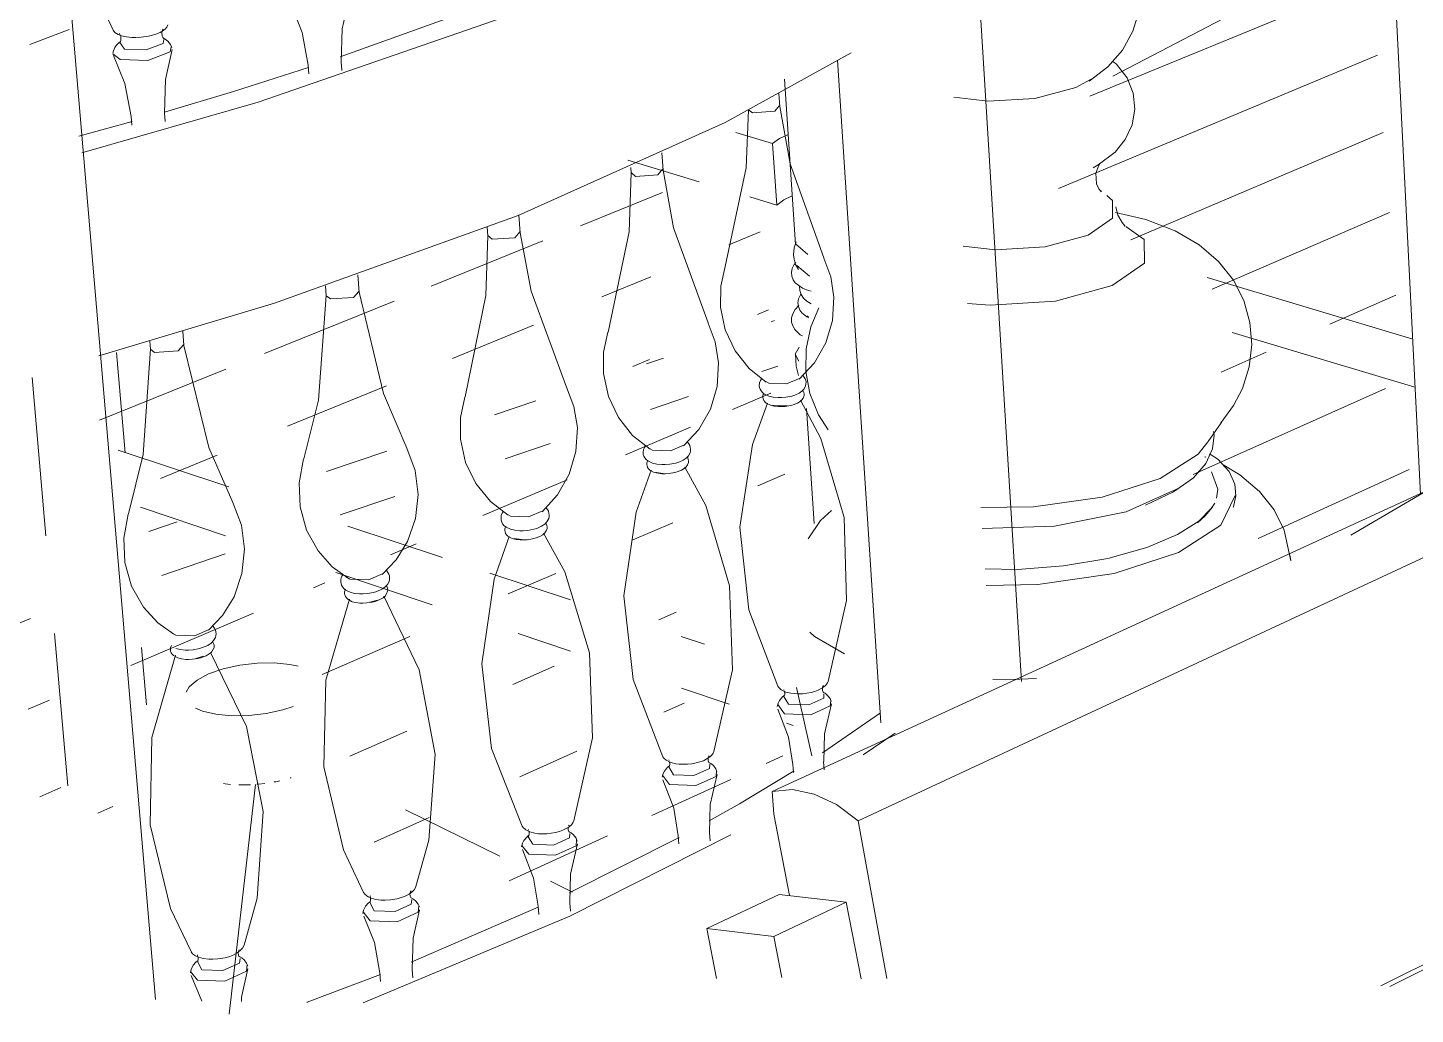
# Model space of a CAD drawing. Header units: inches. Extents: x 490.8 to 498.2, y -67.1 to -6.9.
# Drawn here: x 492.7425 to 492.8775, y -32.3881 to -32.2921 of the extents above; entities that cross this region are included whole.
import ezdxf

# ---------------------------------------------------------------- set-up
doc = ezdxf.new("R2010")
doc.units = ezdxf.units.IN
doc.header["$MEASUREMENT"] = 0
for name, color, linetype, lineweight in [('A-FLOR', 192, 'Continuous', 13), ('A-FLOR-PATT', 8, 'Continuous', 13), ('I-FURN', 30, 'Continuous', 9)]:
    doc.layers.add(name, color=color, linetype=linetype, lineweight=lineweight)

# ---------------------------------------------------------------- blocks, each defined once
blk = doc.blocks.new('FP_21-Kitchen_Entry')
at = {"layer": 'A-FLOR-PATT', "lineweight": 9}
for p, q in [((-427.84925, -32.28752), (-427.87667, -32.29878)), ((-427.8487, -32.29479), (-427.87973, -32.30777)), ((-427.84812, -32.30231), (-427.87268, -32.31276)), ((-427.91828, -32.30816), (-427.92626, -32.31138)), ((-427.84752, -32.31009), (-427.86478, -32.31756)), ((-427.92991, -32.31286), (-427.9408, -32.31726)), ((-427.90877, -32.31198), (-427.91183, -32.31324)), ((-427.91942, -32.31636), (-427.92418, -32.31831)), ((-427.8469, -32.31814), (-427.85334, -32.32097)), ((-427.94439, -32.31872), (-427.957, -32.32382)), ((-427.90795, -32.31956), (-427.90904, -32.32002)), ((-427.93082, -32.32104), (-427.93872, -32.32429)), ((-427.85952, -32.32369), (-427.86389, -32.32562)), ((-427.91954, -32.32441), (-427.92117, -32.32509)), ((-427.96077, -32.32534), (-427.97308, -32.33031)), ((-427.94515, -32.32694), (-427.95476, -32.33088)), ((-427.90774, -32.32767), (-427.91147, -32.32925)), ((-427.8479, -32.3272), (-427.86662, -32.33559)), ((-427.91554, -32.33098), (-427.92188, -32.33368)), ((-427.96161, -32.3337), (-427.96714, -32.33597)), ((-427.90638, -32.33556), (-427.909, -32.33669)), ((-427.8456, -32.33509), (-427.86029, -32.3418)), ((-427.92754, -32.33609), (-427.93576, -32.33958)), ((-427.91726, -32.34027), (-427.92123, -32.34198)), ((-427.94224, -32.34234), (-427.94474, -32.3434)), ((-427.92867, -32.3452), (-427.93329, -32.3472)), ((-427.95112, -32.34611), (-427.95225, -32.34659)), ((-427.95807, -32.34907), (-427.97001, -32.35415)), ((-427.91693, -32.34898), (-427.91863, -32.34973)), ((-427.97979, -32.3496), (-427.98111, -32.35015)), ((-427.94287, -32.35135), (-427.95141, -32.35504)), ((-427.92882, -32.35422), (-427.93284, -32.35599)), ((-427.97793, -32.35752), (-427.98002, -32.3584)), ((-427.91618, -32.35782), (-427.91813, -32.35869)), ((-427.94315, -32.36053), (-427.94869, -32.36297)), ((-427.92661, -32.3625), (-427.93215, -32.36498)), ((-427.90655, -32.36293), (-427.90818, -32.36368)), ((-427.91161, -32.36524), (-427.91931, -32.36876)), ((-427.97682, -32.36604), (-427.97888, -32.36693)), ((-427.94099, -32.36894), (-427.94633, -32.37134)), ((-427.92362, -32.37073), (-427.93318, -32.3751))]:
    blk.add_line(p, q, dxfattribs=at)

msp = doc.modelspace()

# ---------------------------------------------------------------- linework, layer by layer
at = {"layer": 'I-FURN'}
for p, q in [((492.82823, -32.17735), (492.83921, -32.35572)), ((492.73929, -32.20323), (492.75493, -32.38663)), ((492.8793, -32.28055), (492.84807, -32.29685)), ((492.87803, -32.33752), (492.87525, -32.28264)), ((492.78562, -32.2904), (492.77288, -32.29497)), ((492.74651, -32.29231), (492.74268, -32.29374)), ((492.7519, -32.29421), (492.75145, -32.29355)), ((492.75146, -32.29521), (492.75076, -32.29465)), ((492.8255, -32.35974), (492.82128, -32.29529)), ((492.76983, -32.2966), (492.76976, -32.29578)), ((492.77298, -32.29547), (492.77304, -32.29628)), ((492.81721, -32.31322), (492.81614, -32.29714)), ((492.81559, -32.29853), (492.81568, -32.29981)), ((492.7526, -32.30159), (492.75253, -32.30075)), ((492.7558, -32.30042), (492.75586, -32.30125)), ((492.81262, -32.3001), (492.81303, -32.30039)), ((492.75263, -32.30123), (492.74745, -32.30267)), ((492.81141, -32.30233), (492.81496, -32.30339)), ((492.81496, -32.30339), (492.81537, -32.30937)), ((492.80419, -32.30428), (492.80431, -32.30598)), ((492.80784, -32.3071), (492.80089, -32.305)), ((492.80121, -32.30626), (492.80117, -32.30571)), ((492.8012, -32.3062), (492.80162, -32.30658)), ((492.81537, -32.30937), (492.81276, -32.30858)), ((492.84833, -32.31009), (492.85131, -32.31078)), ((492.78727, -32.31237), (492.7872, -32.31153)), ((492.79029, -32.31036), (492.79041, -32.31207)), ((492.78726, -32.31232), (492.78767, -32.31269)), ((492.81841, -32.31417), (492.8172, -32.31313)), ((492.81856, -32.31628), (492.81734, -32.31524)), ((492.7746, -32.31616), (492.77473, -32.31787)), ((492.85728, -32.31643), (492.8772, -32.32237)), ((492.77154, -32.31819), (492.77146, -32.31722)), ((492.77152, -32.31819), (492.77193, -32.31851)), ((492.81873, -32.31897), (492.81822, -32.31867)), ((492.81482, -32.32073), (492.81516, -32.32061)), ((492.81848, -32.32028), (492.81832, -32.32016)), ((492.75756, -32.32165), (492.75767, -32.32304)), ((492.91148, -32.32206), (492.81493, -32.36642)), ((492.87747, -32.3271), (492.85971, -32.32176)), ((492.75112, -32.32372), (492.75195, -32.33348)), ((492.75443, -32.32339), (492.75437, -32.32262)), ((492.75442, -32.32338), (492.75482, -32.32371)), ((492.80271, -32.3248), (492.80437, -32.32425)), ((492.81549, -32.32503), (492.81394, -32.32556)), ((492.91961, -32.32444), (492.8233, -32.36926)), ((492.74425, -32.34155), (492.74291, -32.32616)), ((492.81459, -32.32671), (492.81414, -32.32644)), ((492.78792, -32.32979), (492.79194, -32.32843)), ((492.8068, -32.32798), (492.80308, -32.32925)), ((492.81495, -32.32884), (492.81642, -32.32889)), ((492.81903, -32.34035), (492.81828, -32.32916)), ((492.79334, -32.33256), (492.78895, -32.33405)), ((492.80328, -32.33321), (492.80283, -32.33294)), ((492.75127, -32.33321), (492.76204, -32.33677)), ((492.77156, -32.33529), (492.77742, -32.33332)), ((492.85708, -32.33394), (492.85707, -32.33382)), ((492.80363, -32.33536), (492.80364, -32.33537)), ((492.80364, -32.33537), (492.80433, -32.33547)), ((492.87125, -32.34147), (492.87961, -32.33658)), ((492.7782, -32.33771), (492.77289, -32.33951)), ((492.76173, -32.34153), (492.75346, -32.33877)), ((492.78945, -32.33963), (492.78902, -32.33937)), ((492.75428, -32.34111), (492.75702, -32.34019)), ((492.77363, -32.3406), (492.78283, -32.34365)), ((492.78983, -32.34181), (492.79052, -32.34191)), ((492.76171, -32.34331), (492.75553, -32.34542)), ((492.86531, -32.34341), (492.86541, -32.34399)), ((492.86541, -32.34399), (492.86536, -32.34356)), ((492.78183, -32.34825), (492.77246, -32.34512)), ((492.78746, -32.34518), (492.7953, -32.34777)), ((492.77384, -32.34575), (492.77345, -32.34552)), ((492.77577, -32.348), (492.77651, -32.34779)), ((492.74637, -32.36585), (492.74508, -32.35105)), ((492.75688, -32.3512), (492.75653, -32.35101)), ((492.79531, -32.35275), (492.7902, -32.35105)), ((492.80607, -32.35134), (492.80835, -32.35209)), ((492.75355, -32.3524), (492.75403, -32.358)), ((492.75884, -32.35347), (492.75959, -32.35326)), ((492.81986, -32.3562), (492.81992, -32.35611)), ((492.81075, -32.35792), (492.80611, -32.35636)), ((492.81653, -32.35791), (492.81605, -32.35718)), ((492.81609, -32.35656), (492.81606, -32.35648)), ((492.81879, -32.36294), (492.81729, -32.3563)), ((492.75882, -32.35831), (492.75948, -32.35859)), ((492.81614, -32.35885), (492.81548, -32.35794)), ((492.82547, -32.35877), (492.81983, -32.36264)), ((492.81699, -32.36), (492.81631, -32.35977)), ((492.87416, -32.38533), (492.9253, -32.35964)), ((492.82379, -32.36284), (492.82689, -32.36073)), ((492.92423, -32.36066), (492.87506, -32.38538)), ((492.8049, -32.36341), (492.80487, -32.36334)), ((492.80534, -32.36478), (492.80487, -32.36403)), ((492.80873, -32.36303), (492.80879, -32.36294)), ((492.817, -32.36458), (492.81694, -32.36379)), ((492.81994, -32.3635), (492.81999, -32.36429)), ((492.76812, -32.36508), (492.76803, -32.3651)), ((492.80494, -32.36574), (492.80427, -32.36484)), ((492.76465, -32.36572), (492.76209, -32.38808)), ((492.81493, -32.36642), (492.81508, -32.36861)), ((492.75075, -32.36788), (492.7493, -32.36851)), ((492.78843, -32.37271), (492.77924, -32.3682)), ((492.81508, -32.36861), (492.81663, -32.37654)), ((492.82608, -32.38459), (492.8233, -32.36926)), ((492.79165, -32.37155), (492.79118, -32.37081)), ((492.79123, -32.37018), (492.7912, -32.3701)), ((492.79511, -32.36976), (492.79517, -32.36968)), ((492.80587, -32.37088), (492.79518, -32.37626)), ((492.80584, -32.37152), (492.80579, -32.37072)), ((492.80883, -32.37041), (492.80889, -32.37121)), ((492.79124, -32.37252), (492.79057, -32.37165)), ((492.79551, -32.37619), (492.79335, -32.37513)), ((492.77621, -32.37801), (492.77577, -32.37721)), ((492.79215, -32.37768), (492.7798, -32.383)), ((492.79221, -32.37837), (492.79215, -32.37756)), ((492.79524, -32.37723), (492.7953, -32.37804)), ((492.81562, -32.37642), (492.80856, -32.37973)), ((492.81509, -32.38052), (492.82213, -32.37719)), ((492.82213, -32.37719), (492.81562, -32.37642)), ((492.82358, -32.38463), (492.82213, -32.37719)), ((492.77579, -32.37899), (492.77513, -32.37812)), ((492.80856, -32.37973), (492.81509, -32.38052)), ((492.80856, -32.37973), (492.80952, -32.38459)), ((492.81509, -32.38052), (492.81587, -32.38451)), ((492.75942, -32.38376), (492.759, -32.38295)), ((492.75899, -32.38476), (492.75832, -32.38393)), ((492.7584, -32.38432), (492.75943, -32.38681)), ((492.77682, -32.38491), (492.77676, -32.38408)), ((492.77989, -32.38372), (492.77996, -32.38454))]:
    msp.add_line(p, q, dxfattribs=at)
for points in [[(492.74924, -32.26217, 0), (492.74688, -32.27059, 0), (492.74672, -32.27946, 0), (492.74878, -32.28802, 0), (492.7508, -32.29237, 0)], [(492.74773, -32.3043, 0), (492.76489, -32.29936, 0), (492.78876, -32.29114, 0), (492.80903, -32.28243, 0), (492.82137, -32.27591, 0)], [(492.84578, -32.29732, 0), (492.84759, -32.29593, 0), (492.84901, -32.2943, 0), (492.85004, -32.29247, 0), (492.85066, -32.29049, 0), (492.85085, -32.28845, 0), (492.85061, -32.28652, 0)], [(492.76812, -32.28988, 0), (492.76919, -32.29259, 0), (492.76977, -32.29577, 0)], [(492.77372, -32.28935, 0), (492.77307, -32.29222, 0), (492.77299, -32.29546, 0)], [(492.7508, -32.29237, 0), (492.75097, -32.29258, 0), (492.75129, -32.29279, 0), (492.7516, -32.29292, 0)], [(492.75613, -32.29184, 0), (492.75602, -32.29207, 0), (492.75586, -32.29226, 0), (492.75538, -32.29258, 0), (492.75496, -32.29276, 0), (492.75461, -32.29286, 0), (492.75423, -32.29295, 0), (492.75353, -32.29305, 0), (492.753, -32.29308, 0), (492.75262, -32.29308, 0), (492.75208, -32.29302, 0), (492.7516, -32.29292, 0)], [(492.75566, -32.29226, 0), (492.7556, -32.29236, 0), (492.75553, -32.29259, 0), (492.75556, -32.29293, 0), (492.75563, -32.29307, 0), (492.75571, -32.29317, 0)], [(492.75147, -32.2935, 0), (492.75141, -32.29354, 0), (492.75108, -32.29386, 0), (492.75095, -32.29406, 0), (492.75082, -32.29436, 0), (492.75077, -32.29461, 0)], [(492.7514, -32.29269, 0), (492.75145, -32.29278, 0), (492.75154, -32.29299, 0), (492.75154, -32.29334, 0), (492.7515, -32.29349, 0), (492.75145, -32.2936, 0)], [(492.75645, -32.29397, 0), (492.75635, -32.29448, 0), (492.75418, -32.2953, 0), (492.75146, -32.29521, 0)], [(492.75574, -32.29326, 0), (492.75566, -32.29365, 0), (492.75399, -32.29428, 0), (492.7519, -32.29421, 0)], [(492.75568, -32.29314, 0), (492.75587, -32.29323, 0), (492.75613, -32.29344, 0), (492.75638, -32.29375, 0), (492.7565, -32.29404, 0)], [(492.82261, -32.29458, 0), (492.81035, -32.30135, 0), (492.79021, -32.31039, 0), (492.76649, -32.31892, 0), (492.74941, -32.32405, 0)], [(492.75084, -32.29481, 0), (492.75194, -32.29755, 0), (492.75254, -32.30075, 0)], [(492.75653, -32.29423, 0), (492.75588, -32.29715, 0), (492.7558, -32.30042, 0)], [(492.84803, -32.29537, 0), (492.84842, -32.29565, 0), (492.84947, -32.29699, 0), (492.85007, -32.29848, 0), (492.85023, -32.30004, 0), (492.84997, -32.30158, 0), (492.8493, -32.303, 0), (492.84831, -32.30422, 0), (492.84666, -32.30547, 0), (492.84618, -32.30574, 0)], [(492.76982, -32.296, 0), (492.76249, -32.29833, 0), (492.75579, -32.30033, 0)], [(492.84627, -32.29697, 0), (492.8445, -32.29795, 0), (492.84051, -32.299, 0), (492.83591, -32.29928, 0), (492.83261, -32.29889, 0)], [(492.81036, -32.31536, 0), (492.81239, -32.30574, 0), (492.81262, -32.30011, 0)], [(492.81303, -32.30039, 0), (492.81519, -32.30025, 0), (492.81562, -32.29971, 0)], [(492.81996, -32.31452, 0), (492.81667, -32.30537, 0), (492.81568, -32.2998, 0)], [(492.81496, -32.30339, 0), (492.81566, -32.30289, 0), (492.81641, -32.30254, 0)], [(492.80162, -32.30658, 0), (492.80381, -32.30644, 0), (492.80426, -32.30589, 0)], [(492.8087, -32.32084, 0), (492.80534, -32.3116, 0), (492.80432, -32.30597, 0)], [(492.84689, -32.30808, 0), (492.847, -32.30803, 0), (492.84687, -32.30799, 0), (492.84673, -32.3078, 0), (492.84651, -32.30732, 0), (492.84643, -32.30628, 0), (492.84672, -32.30548, 0), (492.84683, -32.30534, 0)], [(492.79897, -32.32174, 0), (492.801, -32.31199, 0), (492.80122, -32.30625, 0)], [(492.81681, -32.30851, 0), (492.81606, -32.30886, 0), (492.81537, -32.30937, 0)], [(492.8475, -32.30843, 0), (492.84806, -32.30893, 0), (492.84806, -32.31065, 0), (492.84567, -32.31229, 0), (492.84149, -32.31342, 0), (492.83667, -32.31373, 0), (492.83353, -32.31338, 0)], [(492.84923, -32.31145, 0), (492.84925, -32.31138, 0), (492.84898, -32.31108, 0), (492.84858, -32.31034, 0), (492.84838, -32.30955, 0)], [(492.83393, -32.31895, 0), (492.83614, -32.31911, 0), (492.84251, -32.31871, 0), (492.84801, -32.3172, 0), (492.85116, -32.31501, 0), (492.85113, -32.31273, 0), (492.84934, -32.31147, 0)], [(492.85131, -32.31078, 0), (492.85416, -32.31187, 0), (492.8565, -32.31324, 0), (492.85837, -32.31485, 0), (492.85982, -32.31668, 0), (492.86084, -32.31867, 0), (492.86143, -32.32078, 0), (492.86161, -32.32295, 0), (492.86135, -32.32512, 0), (492.86069, -32.32721, 0), (492.85984, -32.32886, 0), (492.85864, -32.33051, 0), (492.85861, -32.33054, 0)], [(492.78504, -32.32804, 0), (492.78707, -32.31817, 0), (492.78727, -32.31235, 0)], [(492.78767, -32.31269, 0), (492.7899, -32.31255, 0), (492.79037, -32.31198, 0)], [(492.79493, -32.32707, 0), (492.79148, -32.31774, 0), (492.79042, -32.31206, 0)], [(492.81748, -32.31564, 0), (492.81721, -32.31516, 0), (492.81706, -32.31464, 0), (492.817, -32.3142, 0), (492.81706, -32.31354, 0), (492.81725, -32.31296, 0)], [(492.81434, -32.3266, 0), (492.81268, -32.32528, 0), (492.81132, -32.32355, 0), (492.81037, -32.32152, 0), (492.80991, -32.31931, 0), (492.80994, -32.31727, 0), (492.81035, -32.31536, 0)], [(492.81723, -32.31497, 0), (492.81708, -32.31514, 0), (492.81688, -32.31553, 0), (492.8168, -32.31591, 0), (492.81683, -32.31628, 0), (492.81696, -32.31663, 0), (492.81718, -32.31694, 0), (492.81789, -32.31746, 0), (492.81845, -32.31768, 0), (492.81871, -32.31775, 0)], [(492.81757, -32.32631, 0), (492.81904, -32.32472, 0), (492.82015, -32.32277, 0), (492.8208, -32.32061, 0), (492.82094, -32.31834, 0), (492.82063, -32.31634, 0), (492.81995, -32.31453, 0)], [(492.77154, -32.31818, 0), (492.77077, -32.32835, 0), (492.76934, -32.33405, 0)], [(492.77193, -32.31851, 0), (492.77419, -32.31837, 0), (492.77469, -32.31779, 0)], [(492.77474, -32.31786, 0), (492.77709, -32.32769, 0), (492.77937, -32.33301, 0)], [(492.81774, -32.31805, 0), (492.81768, -32.31812, 0), (492.8175, -32.3185, 0), (492.81744, -32.31888, 0), (492.81749, -32.31925, 0), (492.81763, -32.31959, 0), (492.81783, -32.31986, 0), (492.81832, -32.32024, 0), (492.81851, -32.32033, 0)], [(492.81835, -32.31876, 0), (492.81798, -32.31843, 0), (492.81774, -32.31806, 0), (492.81761, -32.31767, 0), (492.81758, -32.3173, 0), (492.81759, -32.31723, 0)], [(492.81752, -32.31914, 0), (492.81716, -32.31953, 0), (492.81693, -32.31994, 0), (492.81682, -32.32035, 0), (492.81682, -32.32075, 0), (492.81693, -32.32113, 0), (492.81713, -32.32147, 0), (492.81767, -32.32198, 0), (492.81789, -32.32209, 0)], [(492.82039, -32.33124, 0), (492.81944, -32.32979, 0), (492.81861, -32.32771, 0), (492.8182, -32.32555, 0), (492.81823, -32.32336, 0), (492.81869, -32.32121, 0), (492.81946, -32.31936, 0)], [(492.8063, -32.3328, 0), (492.8078, -32.33119, 0), (492.80892, -32.32921, 0), (492.80957, -32.32702, 0), (492.80971, -32.32472, 0), (492.80939, -32.32269, 0), (492.80869, -32.32085, 0)], [(492.80305, -32.33311, 0), (492.80135, -32.33179, 0), (492.79996, -32.33005, 0), (492.79899, -32.328, 0), (492.79852, -32.32576, 0), (492.79853, -32.32369, 0), (492.79895, -32.32175, 0)], [(492.75444, -32.32337, 0), (492.7537, -32.33365, 0), (492.75228, -32.33942, 0)], [(492.75482, -32.32371, 0), (492.75711, -32.32356, 0), (492.75763, -32.32296, 0)], [(492.75768, -32.32302, 0), (492.76011, -32.33294, 0), (492.76245, -32.33829, 0)], [(492.81751, -32.32455, 0), (492.81718, -32.32386, 0), (492.81755, -32.32318, 0)], [(492.81749, -32.32594, 0), (492.81725, -32.32505, 0), (492.81719, -32.32388, 0)], [(492.81461, -32.32796, 0), (492.81413, -32.32773, 0), (492.81398, -32.3276, 0), (492.81385, -32.32745, 0), (492.81376, -32.32729, 0), (492.8137, -32.32712, 0), (492.81368, -32.32695, 0), (492.81371, -32.32666, 0), (492.8138, -32.32644, 0), (492.8139, -32.32628, 0)], [(492.81765, -32.32621, 0), (492.81634, -32.32677, 0), (492.81459, -32.32671, 0)], [(492.81794, -32.32597, 0), (492.81806, -32.32611, 0), (492.81815, -32.32627, 0), (492.81821, -32.32644, 0), (492.81823, -32.32661, 0), (492.81822, -32.32679, 0), (492.81819, -32.32696, 0), (492.81803, -32.32725, 0), (492.81782, -32.32748, 0), (492.81755, -32.32767, 0), (492.81715, -32.32786, 0), (492.81684, -32.32795, 0), (492.81626, -32.32806, 0), (492.81583, -32.3281, 0), (492.8155, -32.3281, 0), (492.81504, -32.32806, 0), (492.81461, -32.32796, 0)], [(492.79253, -32.3392, 0), (492.79404, -32.33756, 0), (492.79518, -32.33556, 0), (492.79583, -32.33333, 0), (492.79597, -32.33101, 0), (492.79563, -32.32895, 0), (492.79491, -32.32708, 0)], [(492.81477, -32.32884, 0), (492.81434, -32.32863, 0), (492.81421, -32.32851, 0), (492.81411, -32.32837, 0), (492.81405, -32.32823, 0), (492.81403, -32.32808, 0), (492.81403, -32.32794, 0), (492.81407, -32.32781, 0), (492.81413, -32.32769, 0)], [(492.81788, -32.32737, 0), (492.81795, -32.32746, 0), (492.81801, -32.32761, 0), (492.81804, -32.32775, 0), (492.81803, -32.3279, 0), (492.81795, -32.32814, 0), (492.81782, -32.32832, 0), (492.81764, -32.32848, 0), (492.81738, -32.32864, 0), (492.81698, -32.32879, 0), (492.81671, -32.32886, 0), (492.8162, -32.32895, 0), (492.81582, -32.32897, 0), (492.81553, -32.32897, 0), (492.81513, -32.32893, 0), (492.81477, -32.32884, 0)], [(492.78924, -32.33953, 0), (492.78751, -32.33822, 0), (492.78609, -32.33647, 0), (492.7851, -32.3344, 0), (492.7846, -32.33213, 0), (492.78461, -32.33003, 0), (492.78503, -32.32805, 0)], [(492.81549, -32.35617, 0), (492.81265, -32.34874, 0), (492.81179, -32.3407, 0), (492.813, -32.33267, 0), (492.81446, -32.32864, 0)], [(492.82037, -32.35571, 0), (492.82218, -32.34785, 0), (492.82193, -32.33977, 0), (492.81966, -32.33207, 0), (492.81769, -32.32836, 0)], [(492.85127, -32.33857, 0), (492.85399, -32.33728, 0), (492.85592, -32.33591, 0), (492.85715, -32.3345, 0), (492.85779, -32.3331, 0), (492.85794, -32.33175, 0), (492.85787, -32.33141, 0)], [(492.85737, -32.33237, 0), (492.85864, -32.33054, 0), (492.85865, -32.33052, 0)], [(492.77936, -32.33301, 0), (492.78017, -32.3352, 0), (492.78047, -32.33753, 0), (492.78022, -32.33987, 0), (492.77944, -32.3421, 0), (492.77833, -32.34388, 0), (492.77699, -32.3453, 0)], [(492.80329, -32.33448, 0), (492.80282, -32.33424, 0), (492.80266, -32.33411, 0), (492.80253, -32.33396, 0), (492.80244, -32.33379, 0), (492.80239, -32.33362, 0), (492.80237, -32.33345, 0), (492.8024, -32.33316, 0), (492.80249, -32.33294, 0), (492.80259, -32.33278, 0)], [(492.80639, -32.3327, 0), (492.80504, -32.33328, 0), (492.80328, -32.33321, 0)], [(492.80669, -32.33245, 0), (492.80682, -32.3326, 0), (492.80691, -32.33276, 0), (492.80696, -32.33293, 0), (492.80699, -32.33311, 0), (492.80698, -32.33329, 0), (492.80694, -32.33346, 0), (492.80678, -32.33376, 0), (492.80656, -32.33399, 0), (492.80627, -32.33419, 0), (492.80585, -32.33438, 0), (492.80554, -32.33448, 0), (492.80496, -32.33459, 0), (492.80452, -32.33462, 0), (492.80419, -32.33462, 0), (492.80372, -32.33458, 0), (492.80329, -32.33448, 0)], [(492.85733, -32.33239, 0), (492.8564, -32.33361, 0), (492.85269, -32.33598, 0), (492.84706, -32.33779, 0), (492.84038, -32.33874, 0), (492.83525, -32.33878, 0)], [(492.76933, -32.33406, 0), (492.76888, -32.33638, 0), (492.76898, -32.33874, 0), (492.76962, -32.34099, 0), (492.77075, -32.34302, 0), (492.77212, -32.34455, 0), (492.77366, -32.34566, 0)], [(492.80346, -32.33537, 0), (492.80303, -32.33515, 0), (492.8029, -32.33503, 0), (492.80281, -32.33489, 0), (492.80275, -32.33474, 0), (492.80272, -32.3346, 0), (492.80273, -32.33445, 0), (492.80282, -32.3342, 0)], [(492.80664, -32.33387, 0), (492.80671, -32.33397, 0), (492.80677, -32.33411, 0), (492.80679, -32.33426, 0), (492.80679, -32.3344, 0), (492.8067, -32.33465, 0), (492.80656, -32.33484, 0), (492.80638, -32.33501, 0), (492.80611, -32.33516, 0), (492.80568, -32.33533, 0), (492.80541, -32.3354, 0), (492.80489, -32.33548, 0), (492.80451, -32.3355, 0), (492.80423, -32.3355, 0), (492.80382, -32.33546, 0), (492.80346, -32.33537, 0)], [(492.85704, -32.33464, 0), (492.85711, -32.33455, 0), (492.85711, -32.3345, 0)], [(492.85748, -32.33357, 0), (492.85829, -32.3341, 0), (492.8594, -32.3353, 0), (492.85996, -32.33652, 0), (492.86006, -32.33764, 0), (492.85982, -32.33873, 0), (492.8598, -32.33878, 0)], [(492.8043, -32.36303, 0), (492.80139, -32.35552, 0), (492.80049, -32.34739, 0), (492.80169, -32.33926, 0), (492.80316, -32.33517, 0)], [(492.80925, -32.36253, 0), (492.81106, -32.35457, 0), (492.81079, -32.3464, 0), (492.80846, -32.33861, 0), (492.80644, -32.33488, 0)], [(492.85769, -32.33533, 0), (492.85832, -32.337, 0), (492.85819, -32.33788, 0)], [(492.85872, -32.33459, 0), (492.86046, -32.3356, 0), (492.86235, -32.33722, 0), (492.86378, -32.33903, 0), (492.86477, -32.34099, 0), (492.86542, -32.34398, 0)], [(492.83537, -32.34082, 0), (492.8424, -32.34062, 0), (492.84939, -32.33922, 0), (492.85458, -32.33689, 0)], [(492.76243, -32.3383, 0), (492.76327, -32.3405, 0), (492.76358, -32.34285, 0), (492.76333, -32.34522, 0), (492.76256, -32.34748, 0), (492.76144, -32.34929, 0), (492.76008, -32.35073, 0)], [(492.83565, -32.34474, 0), (492.83882, -32.34481, 0), (492.84328, -32.34448, 0), (492.84759, -32.34374, 0), (492.85138, -32.34268, 0), (492.85437, -32.34142, 0), (492.85645, -32.34012, 0), (492.85767, -32.3389, 0), (492.85801, -32.33837, 0)], [(492.85999, -32.33761, 0), (492.85861, -32.34051, 0), (492.85449, -32.34318, 0), (492.84823, -32.34522, 0), (492.84079, -32.34629, 0), (492.83577, -32.34638, 0)], [(492.75226, -32.33943, 0), (492.75182, -32.34177, 0), (492.75194, -32.34415, 0), (492.75259, -32.34643, 0), (492.75375, -32.34847, 0), (492.75515, -32.35001, 0), (492.75671, -32.35112, 0)], [(492.78946, -32.34091, 0), (492.78898, -32.34067, 0), (492.78883, -32.34053, 0), (492.7887, -32.34037, 0), (492.78861, -32.34021, 0), (492.78856, -32.34003, 0), (492.78854, -32.33986, 0), (492.78857, -32.33956, 0), (492.78866, -32.33934, 0), (492.78876, -32.3392, 0)], [(492.79261, -32.33911, 0), (492.79123, -32.33969, 0), (492.78945, -32.33963, 0)], [(492.79289, -32.3388, 0), (492.79294, -32.33885, 0), (492.79306, -32.339, 0), (492.79315, -32.33916, 0), (492.79321, -32.33934, 0), (492.79323, -32.33952, 0), (492.79322, -32.3397, 0), (492.79318, -32.33987, 0), (492.79301, -32.34017, 0), (492.79279, -32.34041, 0), (492.79249, -32.34062, 0), (492.79204, -32.34082, 0), (492.79172, -32.34091, 0), (492.79114, -32.34102, 0), (492.79069, -32.34106, 0), (492.79037, -32.34106, 0), (492.78989, -32.34101, 0), (492.78946, -32.34091, 0)], [(492.81843, -32.34184, 0), (492.81962, -32.34007, 0), (492.8207, -32.33909, 0)], [(492.85777, -32.33876, 0), (492.85705, -32.33964, 0), (492.85632, -32.34029, 0)], [(492.78964, -32.34181, 0), (492.78921, -32.34159, 0), (492.78908, -32.34146, 0), (492.78898, -32.34132, 0), (492.78893, -32.34117, 0), (492.7889, -32.34102, 0), (492.78891, -32.34087, 0), (492.789, -32.34062, 0)], [(492.79288, -32.34027, 0), (492.79295, -32.34038, 0), (492.79301, -32.34053, 0), (492.79304, -32.34068, 0), (492.79303, -32.34082, 0), (492.79294, -32.34107, 0), (492.7928, -32.34127, 0), (492.7926, -32.34144, 0), (492.79232, -32.3416, 0), (492.79186, -32.34178, 0), (492.79159, -32.34185, 0), (492.79107, -32.34193, 0), (492.79069, -32.34195, 0), (492.7904, -32.34194, 0), (492.79, -32.3419, 0), (492.78964, -32.34181, 0)], [(492.79061, -32.36979, 0), (492.78763, -32.36222, 0), (492.78668, -32.354, 0), (492.78787, -32.34576, 0), (492.78935, -32.34161, 0)], [(492.79563, -32.36926, 0), (492.79744, -32.36119, 0), (492.79714, -32.35292, 0), (492.79474, -32.34506, 0), (492.79268, -32.34129, 0)], [(492.77317, -32.34533, 0), (492.77306, -32.34546, 0), (492.77299, -32.34564, 0), (492.77295, -32.34583, 0), (492.77294, -32.34601, 0), (492.77297, -32.34619, 0), (492.77303, -32.34636, 0), (492.77322, -32.34664, 0), (492.77338, -32.34679, 0), (492.77363, -32.34694, 0), (492.77385, -32.34703, 0)], [(492.77707, -32.34521, 0), (492.77565, -32.34581, 0), (492.77384, -32.34575, 0)], [(492.77735, -32.34489, 0), (492.77742, -32.34494, 0), (492.77754, -32.3451, 0), (492.77763, -32.34527, 0), (492.77768, -32.34544, 0), (492.7777, -32.34563, 0), (492.77769, -32.34581, 0), (492.77764, -32.34598, 0), (492.77748, -32.34629, 0), (492.77724, -32.34653, 0), (492.77693, -32.34674, 0), (492.77645, -32.34695, 0), (492.77613, -32.34705, 0), (492.77554, -32.34716, 0), (492.77509, -32.34719, 0), (492.77477, -32.34719, 0), (492.77429, -32.34714, 0), (492.77385, -32.34703, 0)], [(492.77736, -32.34638, 0), (492.77743, -32.34649, 0), (492.77749, -32.34664, 0), (492.77751, -32.3468, 0), (492.7775, -32.34694, 0), (492.77741, -32.3472, 0), (492.77726, -32.3474, 0), (492.77706, -32.34757, 0), (492.77676, -32.34774, 0), (492.77628, -32.34792, 0), (492.776, -32.34799, 0), (492.77548, -32.34807, 0), (492.77509, -32.34809, 0), (492.77481, -32.34808, 0), (492.77441, -32.34804, 0), (492.77404, -32.34795, 0)], [(492.7738, -32.3477, 0), (492.7715, -32.35558, 0), (492.77129, -32.364, 0), (492.77321, -32.37208, 0), (492.77516, -32.37624, 0)], [(492.77404, -32.34795, 0), (492.77362, -32.34772, 0), (492.77349, -32.34759, 0), (492.77339, -32.34745, 0), (492.77334, -32.3473, 0), (492.77331, -32.34714, 0), (492.77332, -32.34699, 0), (492.77342, -32.34674, 0)], [(492.77713, -32.3474, 0), (492.78059, -32.35459, 0), (492.78214, -32.3628, 0), (492.78153, -32.37114, 0), (492.78026, -32.37567, 0)], [(492.76045, -32.35031, 0), (492.76053, -32.35038, 0), (492.76065, -32.35054, 0), (492.76074, -32.35071, 0), (492.76079, -32.35089, 0), (492.76081, -32.35107, 0), (492.76079, -32.35125, 0), (492.76074, -32.35143, 0), (492.76057, -32.35174, 0), (492.76033, -32.35199, 0), (492.76, -32.35221, 0), (492.7595, -32.35242, 0), (492.75918, -32.35252, 0), (492.75858, -32.35262, 0), (492.75813, -32.35266, 0), (492.7578, -32.35266, 0), (492.75733, -32.35261, 0), (492.75688, -32.3525, 0)], [(492.76015, -32.35065, 0), (492.7587, -32.35127, 0), (492.75688, -32.3512, 0)], [(492.76046, -32.35182, 0), (492.76054, -32.35194, 0), (492.7606, -32.35209, 0), (492.76062, -32.35225, 0), (492.76061, -32.3524, 0), (492.76051, -32.35265, 0), (492.76036, -32.35285, 0), (492.76015, -32.35303, 0), (492.75984, -32.35321, 0), (492.75932, -32.3534, 0), (492.75904, -32.35347, 0), (492.75852, -32.35355, 0), (492.75813, -32.35357, 0), (492.75785, -32.35356, 0), (492.75745, -32.35351, 0), (492.75709, -32.35342, 0)], [(492.82196, -32.35302, 0), (492.81906, -32.35133, 0), (492.81858, -32.35091, 0)], [(492.75686, -32.35316, 0), (492.75457, -32.36115, 0), (492.75438, -32.36965, 0), (492.75637, -32.3778, 0), (492.75837, -32.38199, 0)], [(492.75709, -32.35342, 0), (492.75666, -32.35319, 0), (492.75653, -32.35305, 0), (492.75644, -32.35291, 0), (492.75638, -32.35276, 0), (492.75636, -32.3526, 0), (492.75638, -32.35245, 0), (492.75647, -32.35221, 0)], [(492.76026, -32.3529, 0), (492.76378, -32.36008, 0), (492.76538, -32.36836, 0), (492.76481, -32.37679, 0), (492.76353, -32.38137, 0)], [(492.76879, -32.35422, 0), (492.76799, -32.35405, 0), (492.76647, -32.35391, 0), (492.7648, -32.35393, 0), (492.76311, -32.35413, 0), (492.7615, -32.35449, 0), (492.76008, -32.35498, 0), (492.75896, -32.35558, 0), (492.7582, -32.35624, 0), (492.75791, -32.35675, 0)], [(492.81627, -32.35674, 0), (492.81674, -32.35685, 0), (492.81709, -32.35689, 0), (492.81748, -32.35691, 0), (492.81789, -32.3569, 0), (492.8183, -32.35685, 0), (492.81871, -32.35678, 0), (492.81908, -32.35668, 0), (492.81941, -32.35656, 0), (492.81994, -32.35626, 0), (492.82015, -32.35607, 0), (492.82031, -32.35585, 0), (492.82037, -32.35571, 0)], [(492.84064, -32.35541, 0), (492.83905, -32.35548, 0), (492.83642, -32.35551, 0)], [(492.81542, -32.35815, 0), (492.81551, -32.35781, 0), (492.81563, -32.35756, 0), (492.81594, -32.3572, 0), (492.81609, -32.35708, 0)], [(492.81627, -32.35674, 0), (492.81582, -32.35652, 0), (492.81558, -32.3563, 0), (492.81549, -32.35617, 0)], [(492.81608, -32.35717, 0), (492.81611, -32.35711, 0), (492.81615, -32.35694, 0), (492.81613, -32.35666, 0)], [(492.81997, -32.35691, 0), (492.81995, -32.35732, 0), (492.81849, -32.35799, 0), (492.81653, -32.35791, 0)], [(492.81994, -32.3568, 0), (492.81989, -32.35675, 0), (492.81982, -32.35659, 0), (492.81982, -32.35631, 0), (492.81984, -32.35624, 0)], [(492.81988, -32.35676, 0), (492.82008, -32.35685, 0), (492.82033, -32.35706, 0), (492.82057, -32.35738, 0), (492.82068, -32.35765, 0)], [(492.75948, -32.35859, 0), (492.76077, -32.3589, 0), (492.76231, -32.35905, 0), (492.76399, -32.35902, 0), (492.7657, -32.35882, 0), (492.76732, -32.35846, 0), (492.7683, -32.35813, 0)], [(492.81695, -32.36378, 0), (492.81652, -32.36113, 0), (492.81549, -32.3584, 0)], [(492.82065, -32.35759, 0), (492.82059, -32.35808, 0), (492.81868, -32.35895, 0), (492.81614, -32.35885, 0)], [(492.81995, -32.3635, 0), (492.82003, -32.36079, 0), (492.8207, -32.3579, 0)], [(492.80506, -32.36359, 0), (492.80554, -32.36371, 0), (492.80589, -32.36375, 0), (492.80627, -32.36377, 0), (492.80669, -32.36376, 0), (492.80711, -32.36371, 0), (492.80752, -32.36364, 0), (492.8079, -32.36354, 0), (492.80824, -32.36342, 0), (492.80878, -32.36312, 0), (492.80901, -32.36291, 0), (492.80918, -32.36268, 0), (492.80924, -32.36254, 0)], [(492.80422, -32.36502, 0), (492.80431, -32.36467, 0), (492.80444, -32.36442, 0), (492.80475, -32.36405, 0), (492.80489, -32.36394, 0)], [(492.80506, -32.36359, 0), (492.80463, -32.36338, 0), (492.80438, -32.36316, 0), (492.80429, -32.36303, 0)], [(492.8049, -32.36402, 0), (492.80492, -32.36397, 0), (492.80497, -32.36379, 0), (492.80494, -32.36352, 0)], [(492.80885, -32.36375, 0), (492.80882, -32.36417, 0), (492.80732, -32.36486, 0), (492.80534, -32.36478, 0)], [(492.80881, -32.36363, 0), (492.80876, -32.36358, 0), (492.80869, -32.36342, 0), (492.80869, -32.36314, 0)], [(492.80874, -32.36358, 0), (492.80896, -32.36369, 0), (492.80921, -32.3639, 0), (492.80945, -32.36422, 0), (492.80956, -32.36449, 0)], [(492.76701, -32.36537, 0), (492.76661, -32.36546, 0), (492.76647, -32.36548, 0)], [(492.80579, -32.37072, 0), (492.80535, -32.36804, 0), (492.8043, -32.36528, 0)], [(492.80952, -32.36441, 0), (492.80947, -32.36494, 0), (492.80751, -32.36583, 0), (492.80494, -32.36574, 0)], [(492.81707, -32.3644, 0), (492.81174, -32.36761, 0), (492.8088, -32.36928, 0)], [(492.80884, -32.37041, 0), (492.80891, -32.36768, 0), (492.80958, -32.36475, 0)], [(492.76221, -32.36572, 0), (492.76171, -32.36566, 0), (492.76153, -32.36564, 0)], [(492.76416, -32.36575, 0), (492.76327, -32.36577, 0), (492.76302, -32.36576, 0)], [(492.76557, -32.36562, 0), (492.76494, -32.3657, 0), (492.76477, -32.36571, 0)], [(492.8233, -32.36926, 0), (492.82119, -32.36768, 0), (492.81903, -32.36666, 0), (492.81691, -32.36623, 0), (492.81493, -32.36642, 0)], [(492.79136, -32.37035, 0), (492.79183, -32.37047, 0), (492.79218, -32.37052, 0), (492.79257, -32.37054, 0), (492.79299, -32.37052, 0), (492.79341, -32.37048, 0), (492.79383, -32.37041, 0), (492.79422, -32.3703, 0), (492.79457, -32.37018, 0), (492.79513, -32.36988, 0), (492.79539, -32.36965, 0), (492.79556, -32.36941, 0), (492.79563, -32.36926, 0)], [(492.77513, -32.38697, 0), (492.79523, -32.37853, 0), (492.8109, -32.37063, 0)], [(492.79054, -32.3718, 0), (492.79063, -32.37145, 0), (492.79076, -32.37118, 0), (492.79107, -32.37081, 0), (492.79121, -32.3707, 0)], [(492.79136, -32.37035, 0), (492.79095, -32.37015, 0), (492.7907, -32.36993, 0), (492.7906, -32.3698, 0)], [(492.79122, -32.37078, 0), (492.79125, -32.37073, 0), (492.79129, -32.37055, 0), (492.79127, -32.37028, 0)], [(492.79523, -32.37049, 0), (492.79519, -32.37093, 0), (492.79365, -32.37163, 0), (492.79165, -32.37155, 0)], [(492.79519, -32.37036, 0), (492.79514, -32.37031, 0), (492.79507, -32.37015, 0), (492.79507, -32.36988, 0)], [(492.79511, -32.37031, 0), (492.79537, -32.37044, 0), (492.79561, -32.37064, 0), (492.79584, -32.37096, 0), (492.79596, -32.37123, 0)], [(492.79215, -32.37756, 0), (492.79169, -32.37485, 0), (492.79062, -32.37207, 0)], [(492.7959, -32.37113, 0), (492.79585, -32.37171, 0), (492.79385, -32.37262, 0), (492.79124, -32.37252, 0)], [(492.79524, -32.37722, 0), (492.79531, -32.37446, 0), (492.79598, -32.3715, 0)], [(492.77516, -32.37625, 0), (492.77532, -32.37644, 0), (492.77561, -32.37666, 0), (492.7759, -32.37679, 0)], [(492.78025, -32.37567, 0), (492.78011, -32.37594, 0), (492.7799, -32.37617, 0), (492.77961, -32.37639, 0), (492.77915, -32.37662, 0), (492.77882, -32.37674, 0), (492.77845, -32.37684, 0), (492.77777, -32.37695, 0), (492.77727, -32.37698, 0), (492.77689, -32.37698, 0), (492.77637, -32.37692, 0), (492.7759, -32.37679, 0)], [(492.77979, -32.37609, 0), (492.77974, -32.37616, 0), (492.77968, -32.37634, 0), (492.77971, -32.37661, 0), (492.77975, -32.37672, 0), (492.77982, -32.37677, 0)], [(492.7758, -32.37714, 0), (492.77561, -32.37728, 0), (492.77536, -32.37757, 0), (492.77517, -32.37796, 0), (492.7751, -32.37827, 0)], [(492.77577, -32.37655, 0), (492.77579, -32.37661, 0), (492.77583, -32.37672, 0)], [(492.78055, -32.37756, 0), (492.78048, -32.37816, 0), (492.77843, -32.37909, 0), (492.77579, -32.37899, 0)], [(492.77585, -32.37678, 0), (492.77585, -32.37705, 0), (492.77582, -32.37716, 0), (492.7758, -32.37723, 0)], [(492.77987, -32.37692, 0), (492.77981, -32.37737, 0), (492.77823, -32.37809, 0), (492.77621, -32.37801, 0)], [(492.77974, -32.37673, 0), (492.78002, -32.37687, 0), (492.78025, -32.37707, 0), (492.78048, -32.37738, 0), (492.7806, -32.37764, 0)], [(492.77518, -32.37854, 0), (492.77622, -32.3811, 0), (492.77676, -32.38408, 0)], [(492.78062, -32.37792, 0), (492.77998, -32.38067, 0), (492.7799, -32.38372, 0)], [(492.76353, -32.38137, 0), (492.76339, -32.38165, 0), (492.76317, -32.38189, 0), (492.76287, -32.38212, 0), (492.7624, -32.38236, 0), (492.76206, -32.38248, 0), (492.76168, -32.38258, 0), (492.76099, -32.3827, 0), (492.76048, -32.38273, 0), (492.7601, -32.38272, 0), (492.75956, -32.38266, 0), (492.75909, -32.38253, 0)], [(492.75901, -32.38289, 0), (492.75884, -32.38301, 0), (492.75858, -32.38332, 0), (492.75838, -32.38372, 0), (492.75831, -32.38404, 0)], [(492.75837, -32.382, 0), (492.75852, -32.38219, 0), (492.7588, -32.3824, 0), (492.75909, -32.38253, 0)], [(492.759, -32.3823, 0), (492.75901, -32.38236, 0), (492.75903, -32.38242, 0)], [(492.75907, -32.38253, 0), (492.75907, -32.3828, 0), (492.75904, -32.38291, 0), (492.75902, -32.38297, 0)], [(492.76315, -32.38265, 0), (492.76308, -32.38311, 0), (492.76146, -32.38384, 0), (492.75942, -32.38376, 0)], [(492.76307, -32.3818, 0), (492.76301, -32.38188, 0), (492.76295, -32.38206, 0), (492.76298, -32.38233, 0), (492.76303, -32.38243, 0), (492.76309, -32.38248, 0)], [(492.76301, -32.38244, 0), (492.76332, -32.3826, 0), (492.76354, -32.3828, 0), (492.76377, -32.3831, 0), (492.76389, -32.38336, 0)], [(492.76382, -32.38326, 0), (492.76376, -32.3839, 0), (492.76165, -32.38486, 0), (492.75899, -32.38476, 0)], [(492.76391, -32.38365, 0), (492.76328, -32.38642, 0), (492.76327, -32.38683, 0)], [(492.7768, -32.3842, 0), (492.76968, -32.38692, 0), (492.76964, -32.38694, 0)]]:
    msp.add_polyline3d(points, dxfattribs=at)

# ---------------------------------------------------------------- block references
at = {"layer": 'A-FLOR', "lineweight": 9}
msp.add_blockref('FP_21-Kitchen_Entry', (920.72253, 0), dxfattribs=at)

doc.saveas('drawing.dxf')
